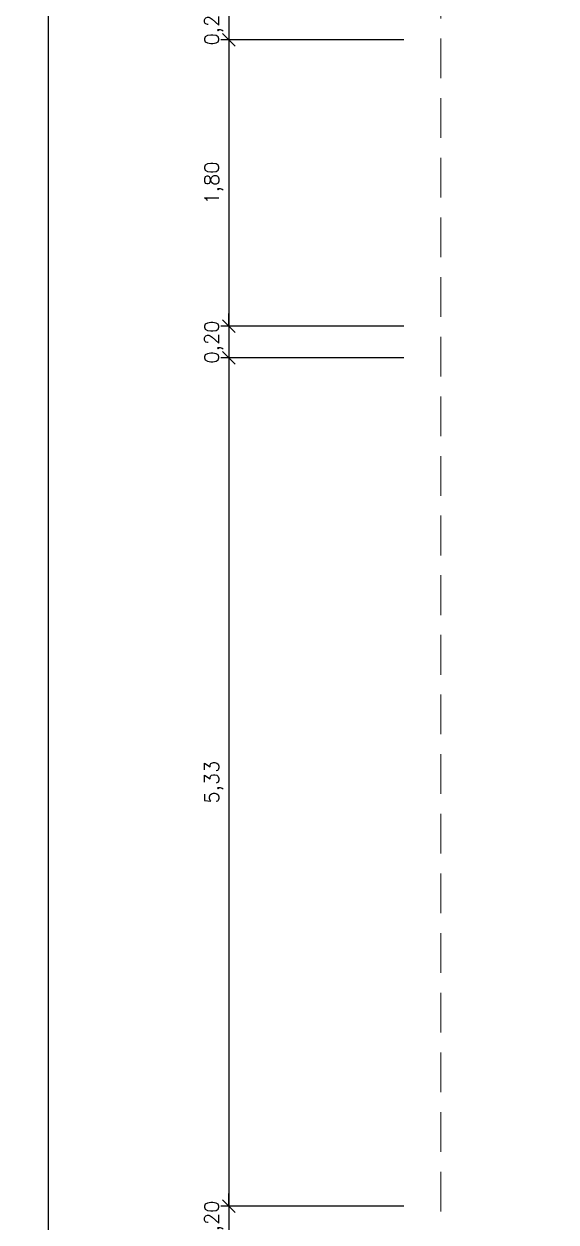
# Model space of a CAD drawing. Header units: millimetres. Extents: x 1185.4 to 1269.4, y 957.3 to 1016.7.
# Drawn here: x 1194.37 to 1197.71, y 994.12 to 1001.66 of the extents above; entities that cross this region are included whole.
import ezdxf

# ---------------------------------------------------------------- set-up
doc = ezdxf.new("R2010")
doc.units = ezdxf.units.MM
doc.linetypes.add('HIDDEN', pattern=[0.375, 0.25, -0.125])
doc.layers.add('COTAS', color=7, linetype='Continuous', lineweight=5)
doc.layers.add('PROJEÇÕES', color=1, linetype='HIDDEN', lineweight=20)
doc.styles.add('ROMANS', font='romans.shx')
doc.dimstyles.new('ESCALA-50', dxfattribs={"dimtxt": 0.09, "dimasz": 0.08, "dimexe": 0.05, "dimexo": 0.1, "dimgap": 0.04, "dimtad": 1, "dimzin": 1, "dimtxsty": 'ROMANS', "dimblk": 'OBLIQUE', "dimcen": 0.05, "dimdle": 0.04, "dimaunit": 1, "dimadec": 0, "dimazin": 0, "dimtfac": 1, "dimtix": 1, "dimtmove": 2, "dimatfit": 3, "dimldrblk": 'OPEN90', "dimfxl": 1, "dimarcsym": 0})

# ---------------------------------------------------------------- blocks, each defined once
blk = doc.blocks.new('_OBLIQUE')
at = {"color": 0, "linetype": 'ByBlock'}
blk.add_line((-0.5, -0.5), (0.5, 0.5), dxfattribs=at)
blk = doc.blocks.new('*D74')
at = {"layer": 'COTAS', "color": 0, "lineweight": -2}
for p, q in [((1197.6905, 1004.8893), (1194.4715, 1004.8893)), ((1194.5215, 1004.9293), (1194.5215, 979.3826)), ((1197.6905, 979.4226), (1194.4715, 979.4226))]:
    blk.add_line(p, q, dxfattribs=at)
at = {"layer": 'Defpoints', "color": 0}
for p in [(1197.7905, 1004.8893), (1194.5215, 979.4226), (1197.7905, 979.4226)]:
    blk.add_point(p, dxfattribs=at)
at = {"layer": 'COTAS', "color": 0, "lineweight": -2, "xscale": 0.08, "yscale": 0.08, "zscale": 0.08}
for p, rotation in [((1194.5215, 1004.8893), 90), ((1194.5215, 979.4226), 270)]:
    blk.add_blockref('_OBLIQUE', p, dxfattribs=dict(at, rotation=rotation))
at = {"layer": 'COTAS', "color": 0, "insert": (1194.4279, 992.1559), "char_height": 0.09, "attachment_point": 5, "rotation": 90, "style": 'ROMANS'}
blk.add_mtext('25,47', dxfattribs=at)
blk = doc.blocks.new('_Open90')
at = {"color": 0, "linetype": 'ByBlock', "lineweight": -2}
for p, q in [((0, 0), (-1, 0)), ((-0.5, 0.5), (0, 0)), ((0, 0), (-0.5, -0.5))]:
    blk.add_line(p, q, dxfattribs=at)
blk = doc.blocks.new('*D47')
at = {"layer": 'COTAS', "color": 0, "lineweight": -2}
for p, q in [((1195.6572, 1001.7559), (1195.6572, 1001.8359)), ((1196.7572, 1001.7559), (1195.6072, 1001.7559)), ((1195.6572, 1001.7559), (1195.6572, 1001.5559)), ((1196.7572, 1001.5559), (1195.6072, 1001.5559)), ((1195.6572, 1001.5559), (1195.6572, 1001.4759))]:
    blk.add_line(p, q, dxfattribs=at)
at = {"layer": 'Defpoints', "color": 0}
for p in [(1196.8572, 1001.7559), (1195.6572, 1001.5559), (1196.8572, 1001.5559)]:
    blk.add_point(p, dxfattribs=at)
at = {"layer": 'COTAS', "color": 0, "lineweight": -2, "xscale": 0.08, "yscale": 0.08, "zscale": 0.08}
for p, rotation in [((1195.6572, 1001.7559), 270), ((1195.6572, 1001.5559), 90)]:
    blk.add_blockref('_OBLIQUE', p, dxfattribs=dict(at, rotation=rotation))
at = {"layer": 'COTAS', "color": 0, "insert": (1195.5636, 1001.6559), "char_height": 0.09, "attachment_point": 5, "rotation": 90, "style": 'ROMANS'}
blk.add_mtext('0,20', dxfattribs=at)
blk = doc.blocks.new('*D48')
at = {"layer": 'COTAS', "color": 0, "lineweight": -2}
for p, q in [((1195.6572, 1001.5959), (1195.6572, 999.7159)), ((1196.7572, 1001.5559), (1195.6072, 1001.5559)), ((1196.7572, 999.7559), (1195.6072, 999.7559))]:
    blk.add_line(p, q, dxfattribs=at)
at = {"layer": 'Defpoints', "color": 0}
for p in [(1196.8572, 1001.5559), (1195.6572, 999.7559), (1196.8572, 999.7559)]:
    blk.add_point(p, dxfattribs=at)
at = {"layer": 'COTAS', "color": 0, "lineweight": -2, "xscale": 0.08, "yscale": 0.08, "zscale": 0.08}
for p, rotation in [((1195.6572, 1001.5559), 90), ((1195.6572, 999.7559), 270)]:
    blk.add_blockref('_OBLIQUE', p, dxfattribs=dict(at, rotation=rotation))
at = {"layer": 'COTAS', "color": 0, "insert": (1195.5636, 1000.6559), "char_height": 0.09, "attachment_point": 5, "rotation": 90, "style": 'ROMANS'}
blk.add_mtext('1,80', dxfattribs=at)
blk = doc.blocks.new('*D49')
at = {"layer": 'COTAS', "color": 0, "lineweight": -2}
for p, q in [((1195.6572, 999.7559), (1195.6572, 999.8359)), ((1196.7572, 999.7559), (1195.6072, 999.7559)), ((1195.6572, 999.7559), (1195.6572, 999.5559)), ((1196.7572, 999.5559), (1195.6072, 999.5559)), ((1195.6572, 999.5559), (1195.6572, 999.4759))]:
    blk.add_line(p, q, dxfattribs=at)
at = {"layer": 'Defpoints', "color": 0}
for p in [(1196.8572, 999.7559), (1195.6572, 999.5559), (1196.8572, 999.5559)]:
    blk.add_point(p, dxfattribs=at)
at = {"layer": 'COTAS', "color": 0, "lineweight": -2, "xscale": 0.08, "yscale": 0.08, "zscale": 0.08}
for p, rotation in [((1195.6572, 999.7559), 270), ((1195.6572, 999.5559), 90)]:
    blk.add_blockref('_OBLIQUE', p, dxfattribs=dict(at, rotation=rotation))
at = {"layer": 'COTAS', "color": 0, "insert": (1195.5636, 999.6559), "char_height": 0.09, "attachment_point": 5, "rotation": 90, "style": 'ROMANS'}
blk.add_mtext('0,20', dxfattribs=at)
blk = doc.blocks.new('*D50')
at = {"layer": 'COTAS', "color": 0, "lineweight": -2}
for p, q in [((1196.7572, 999.5559), (1195.6072, 999.5559)), ((1195.6572, 999.5959), (1195.6572, 994.1826)), ((1196.7572, 994.2226), (1195.6072, 994.2226))]:
    blk.add_line(p, q, dxfattribs=at)
at = {"layer": 'Defpoints', "color": 0}
for p in [(1196.8572, 999.5559), (1195.6572, 994.2226), (1196.8572, 994.2226)]:
    blk.add_point(p, dxfattribs=at)
at = {"layer": 'COTAS', "color": 0, "lineweight": -2, "xscale": 0.08, "yscale": 0.08, "zscale": 0.08}
for p, rotation in [((1195.6572, 999.5559), 90), ((1195.6572, 994.2226), 270)]:
    blk.add_blockref('_OBLIQUE', p, dxfattribs=dict(at, rotation=rotation))
at = {"layer": 'COTAS', "color": 0, "insert": (1195.5636, 996.8893), "char_height": 0.09, "attachment_point": 5, "rotation": 90, "style": 'ROMANS'}
blk.add_mtext('5,33', dxfattribs=at)
blk = doc.blocks.new('*D51')
at = {"layer": 'COTAS', "color": 0, "lineweight": -2}
for p, q in [((1195.6572, 994.2226), (1195.6572, 994.3026)), ((1196.7572, 994.2226), (1195.6072, 994.2226)), ((1195.6572, 994.2226), (1195.6572, 994.0226)), ((1196.7572, 994.0226), (1195.6072, 994.0226)), ((1195.6572, 994.0226), (1195.6572, 993.9426))]:
    blk.add_line(p, q, dxfattribs=at)
at = {"layer": 'Defpoints', "color": 0}
for p in [(1196.8572, 994.2226), (1195.6572, 994.0226), (1196.8572, 994.0226)]:
    blk.add_point(p, dxfattribs=at)
at = {"layer": 'COTAS', "color": 0, "lineweight": -2, "xscale": 0.08, "yscale": 0.08, "zscale": 0.08}
for p, rotation in [((1195.6572, 994.2226), 270), ((1195.6572, 994.0226), 90)]:
    blk.add_blockref('_OBLIQUE', p, dxfattribs=dict(at, rotation=rotation))
at = {"layer": 'COTAS', "color": 0, "insert": (1195.5636, 994.1226), "char_height": 0.09, "attachment_point": 5, "rotation": 90, "style": 'ROMANS'}
blk.add_mtext('0,20', dxfattribs=at)

msp = doc.modelspace()

# ---------------------------------------------------------------- linework, layer by layer
at = {"layer": 'PROJEÇÕES'}
msp.add_line((1196.9905, 1005.6893), (1196.9905, 978.6226), dxfattribs=at)

# ---------------------------------------------------------------- dimensions: what is measured, and where the dimension line sits
at = {"layer": 'COTAS'}
dim = msp.add_aligned_dim(p1=(1197.7905, 1004.8893), p2=(1197.7905, 979.4226), distance=-3.269, dimstyle='ESCALA-50', dxfattribs=at)
dim.commit()
dim.dimension.update_dxf_attribs({"geometry": '*D74', "text_midpoint": (1194.4279, 992.1559)})
for base, p1, p2, picture, middle in [((1195.6572, 1001.5559), (1196.8572, 1001.7559), (1196.8572, 1001.5559), '*D47', (1195.5636, 1001.6559)), ((1195.6572, 999.7559), (1196.8572, 1001.5559), (1196.8572, 999.7559), '*D48', (1195.5636, 1000.6559)), ((1195.6572, 999.5559), (1196.8572, 999.7559), (1196.8572, 999.5559), '*D49', (1195.5636, 999.6559)), ((1195.6572, 994.2226), (1196.8572, 999.5559), (1196.8572, 994.2226), '*D50', (1195.5636, 996.8893)), ((1195.6572, 994.0226), (1196.8572, 994.2226), (1196.8572, 994.0226), '*D51', (1195.5636, 994.1226))]:
    dim = msp.add_linear_dim(base=base, p1=p1, p2=p2, angle=90, dimstyle='ESCALA-50', dxfattribs=at)
    dim.commit()
    dim.dimension.update_dxf_attribs({"geometry": picture, "text_midpoint": middle})

doc.saveas('drawing.dxf')
